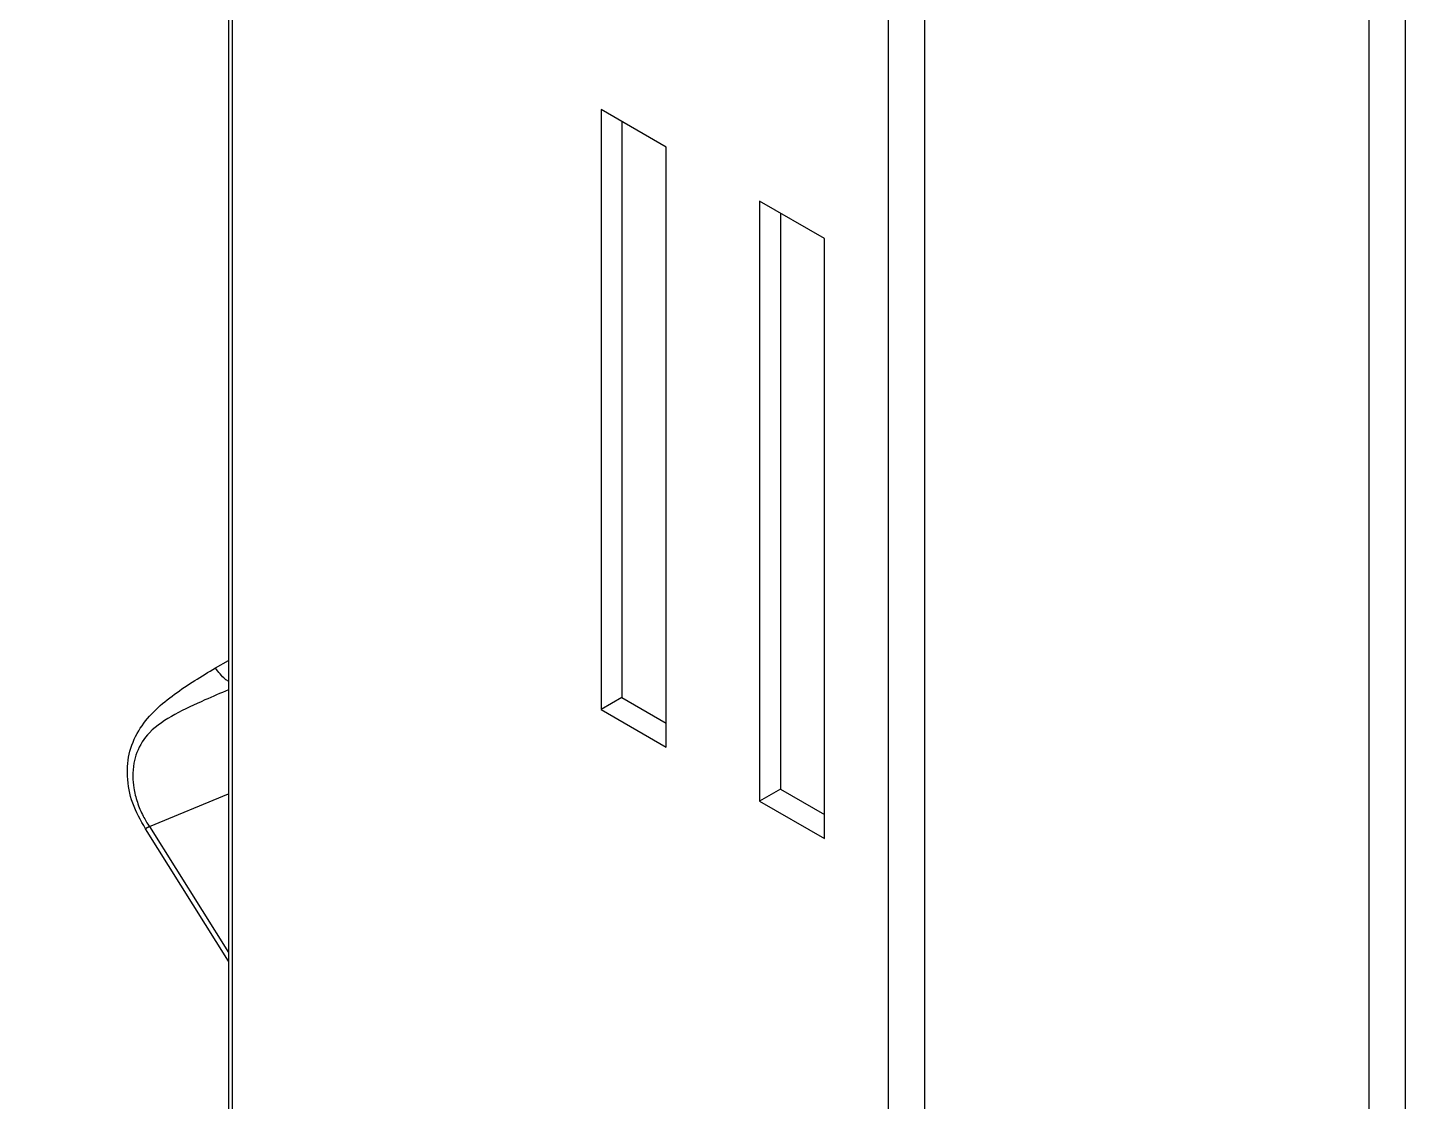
# Model space of a CAD drawing. Extents: x 2 to 136, y 1 to 99.
# Drawn here: x 13.738 to 15.613, y 12.432 to 13.893 of the extents above; entities that cross this region are included whole.
import ezdxf

# ---------------------------------------------------------------- set-up
doc = ezdxf.new("R2010")
doc.units = 0
doc.header["$MEASUREMENT"] = 0
doc.layers.add('OBJECT', color=7, linetype='CONTINUOUS')

msp = doc.modelspace()

# ---------------------------------------------------------------- linework, layer by layer
at = {"layer": 'OBJECT'}
for p, q in [((14.0166, 17.0056), (14.0166, 11.6777)), ((14.0115, 16.9811), (14.0115, 11.8001)), ((14.9094, 11.0602), (14.9094, 16.5923)), ((15.6128, 11.0602), (15.6128, 16.5923)), ((14.9589, 11.0484), (14.9589, 16.5804)), ((15.5634, 11.0484), (15.5634, 16.5804)), ((14.5187, 13.7819), (14.5187, 12.9654)), ((14.607, 13.7309), (14.5187, 13.7819)), ((14.5469, 13.7656), (14.5469, 12.9817)), ((14.607, 12.9144), (14.607, 13.7309)), ((14.7343, 13.6574), (14.7343, 12.8409)), ((14.8227, 13.6064), (14.7343, 13.6574)), ((14.7626, 13.6411), (14.7626, 12.8572)), ((14.8227, 12.7899), (14.8227, 13.6064)), ((13.9939, 13.0221), (14.0115, 13.0323)), ((14.5469, 12.9817), (14.5187, 12.9654)), ((14.5469, 12.9817), (14.607, 12.947)), ((14.5187, 12.9654), (14.607, 12.9144)), ((13.904, 12.8063), (14.0115, 12.8509)), ((14.7626, 12.8572), (14.7343, 12.8409)), ((14.7343, 12.8409), (14.8227, 12.7899)), ((14.7626, 12.8572), (14.8227, 12.8225)), ((13.904, 12.8063), (13.8987, 12.8032)), ((14.0115, 12.623), (13.8987, 12.8032)), ((13.904, 12.8063), (14.0115, 12.6348))]:
    msp.add_line(p, q, dxfattribs=at)
for points, knots in [([(9.9322, 12.3504), (10.2778, 12.5935), (10.9691, 13.0798), (12.0106, 13.7654), (13.0249, 14.4034), (13.6925, 14.7935), (14.0115, 14.9799)], [0, 0, 0, 0, 0.255394, 0.510845, 0.766264, 1, 1, 1, 1]), ([(14.0115, 14.9571), (13.8433, 14.8595), (13.4756, 14.6462), (12.9103, 14.3038), (12.3102, 13.9297), (11.7059, 13.5406), (11.1034, 13.1403), (10.5153, 12.7385), (10.1315, 12.4669), (9.9433, 12.3336)], [0, 0, 0, 0, 0.123528, 0.270146, 0.415672, 0.565188, 0.715491, 0.860428, 1, 1, 1, 1]), ([(13.8987, 12.8032), (13.8922, 12.8147), (13.8793, 12.8376), (13.8726, 12.8747), (13.8759, 12.9102), (13.8952, 12.951), (13.9372, 12.988), (13.975, 13.0107), (13.9939, 13.0221)], [0, 0, 0, 0, 0.125023, 0.25026, 0.372599, 0.500558, 0.750171, 1, 1, 1, 1]), ([(14.0115, 13.0039), (14.01, 13.0048), (14.0037, 13.0091), (13.9982, 13.0165), (13.9939, 13.0221)], [0, 0, 0, 0, 0.232812, 1, 1, 1, 1]), ([(14.0115, 12.9923), (14.0008, 12.9878), (13.9761, 12.9771), (13.9386, 12.9599), (13.9045, 12.9381), (13.8882, 12.913), (13.8823, 12.8918), (13.8811, 12.8755), (13.8827, 12.8575), (13.8872, 12.8393), (13.8944, 12.8215), (13.9011, 12.8109), (13.904, 12.8063)], [0, 0, 0, 0, 0.132869, 0.308685, 0.478362, 0.608759, 0.668017, 0.739501, 0.797122, 0.869822, 0.943617, 1, 1, 1, 1])]:
    msp.add_open_spline(points, degree=3, knots=knots, dxfattribs=at)

doc.saveas('drawing.dxf')
